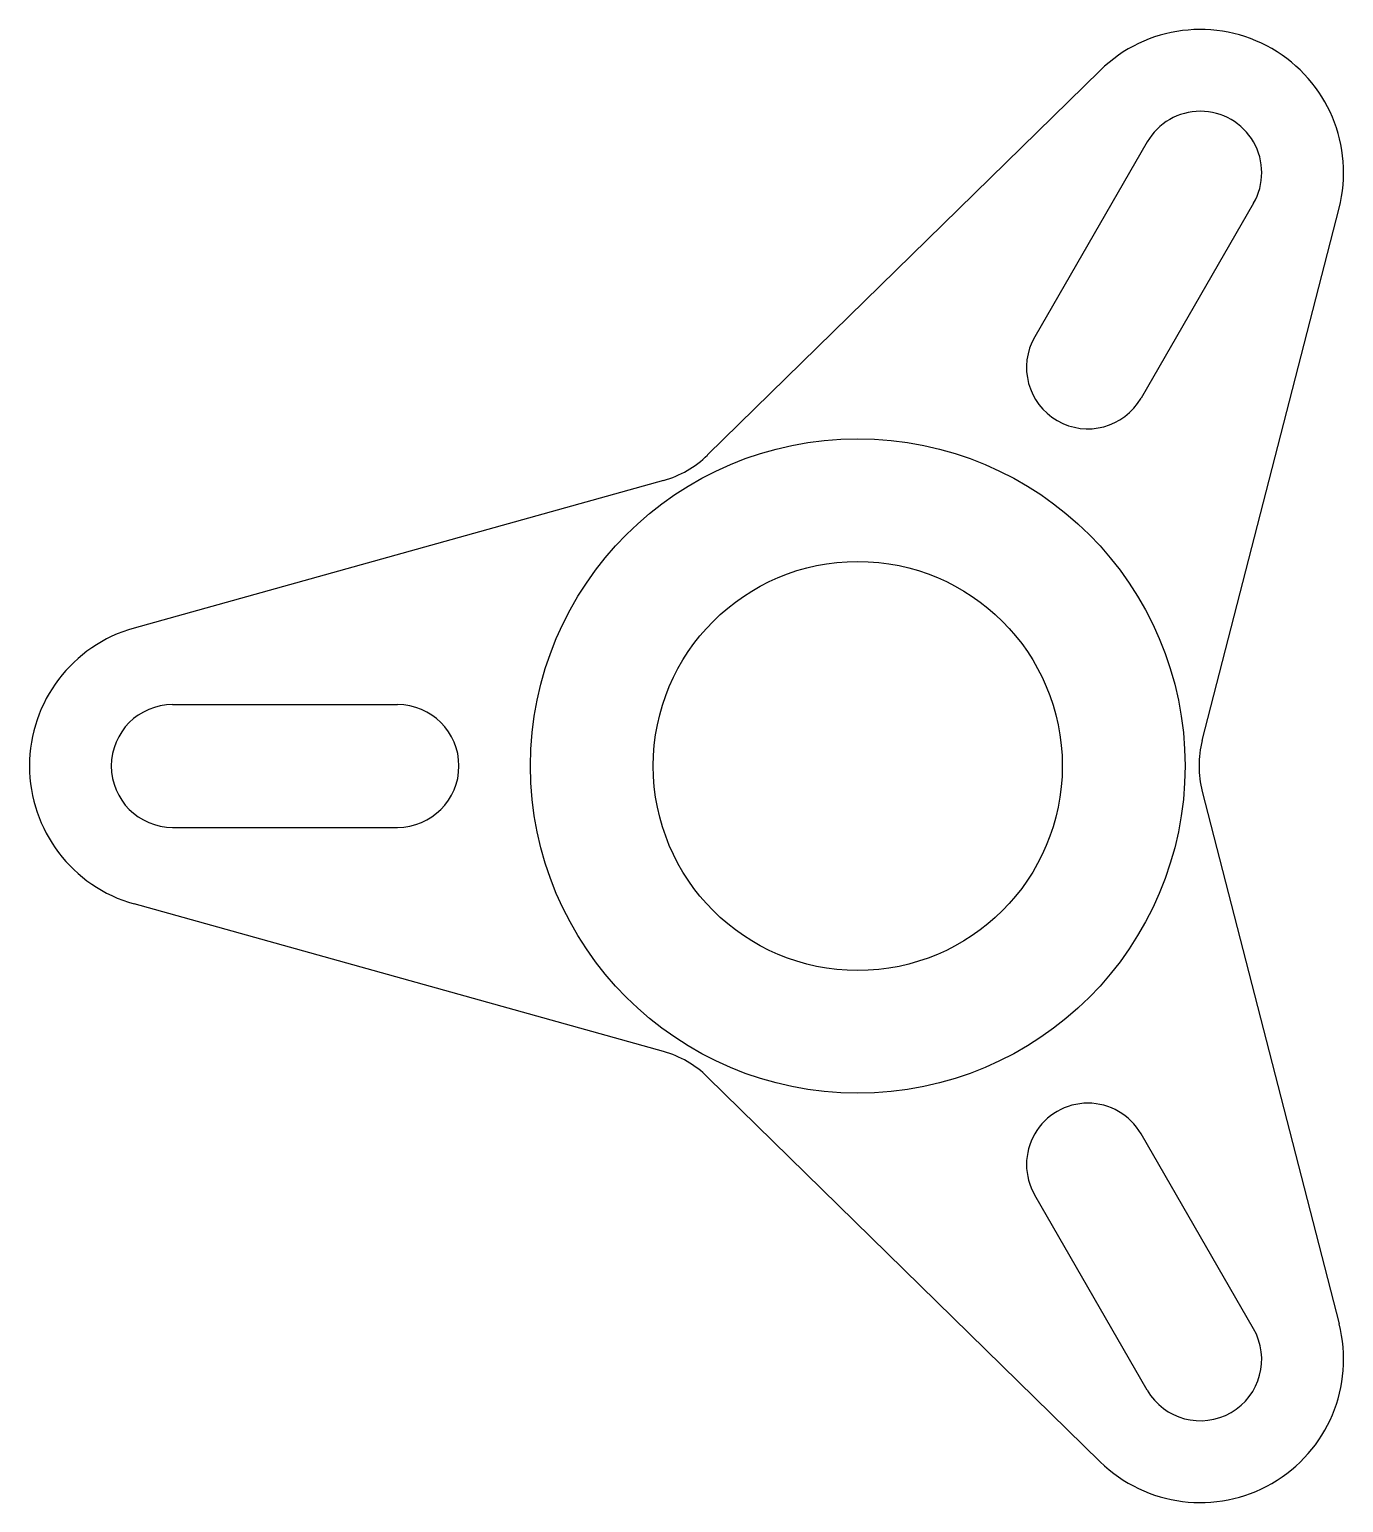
# Model space of a CAD drawing. Header units: millimetres. Extents: x 2671 to 2800, y 1421 to 1565.
import ezdxf

# ---------------------------------------------------------------- set-up
doc = ezdxf.new("R2010")
doc.units = ezdxf.units.MM

msp = doc.modelspace()

# ---------------------------------------------------------------- linework, layer by layer
for p, q in [((2737.73, 1523.47), (2776.11, 1561.08)), ((2780.71, 1554.08), (2769.71, 1535.03)), ((2791.11, 1548.08), (2780.11, 1529.03)), ((2786.09, 1495.55), (2799.47, 1547.6)), ((2733.41, 1520.98), (2681.65, 1506.54)), ((2685.41, 1499.06), (2707.41, 1499.06)), ((2786.09, 1490.57), (2799.47, 1438.52)), ((2685.41, 1487.06), (2707.41, 1487.06)), ((2733.41, 1465.13), (2681.65, 1479.57)), ((2737.73, 1462.64), (2776.11, 1425.03)), ((2791.11, 1438.03), (2780.11, 1457.09)), ((2780.71, 1432.03), (2769.71, 1451.09))]:
    msp.add_line(p, q)
for radius in [32, 20]:
    msp.add_circle((2752.41, 1493.06), radius)
for centre, radius, start, end in [((2785.91, 1551.08), 14, 345.5843, 134.4157), ((2785.91, 1551.08), 6, 330, 150), ((2774.91, 1532.03), 6, 150, 330), ((2730.73, 1530.61), 10, 285.5843, 314.4157), ((2685.41, 1493.06), 14, 105.5843, 254.4157), ((2685.41, 1493.06), 6, 90, 270), ((2707.41, 1493.06), 6, 270, 90), ((2795.78, 1493.06), 10, 165.5843, 194.4157), ((2730.73, 1455.5), 10, 45.5843, 74.4157), ((2774.91, 1454.09), 6, 30, 210), ((2785.91, 1435.03), 14, 225.5843, 14.4157), ((2785.91, 1435.03), 6, 210, 30)]:
    msp.add_arc(centre, radius, start, end)

doc.saveas('drawing.dxf')
